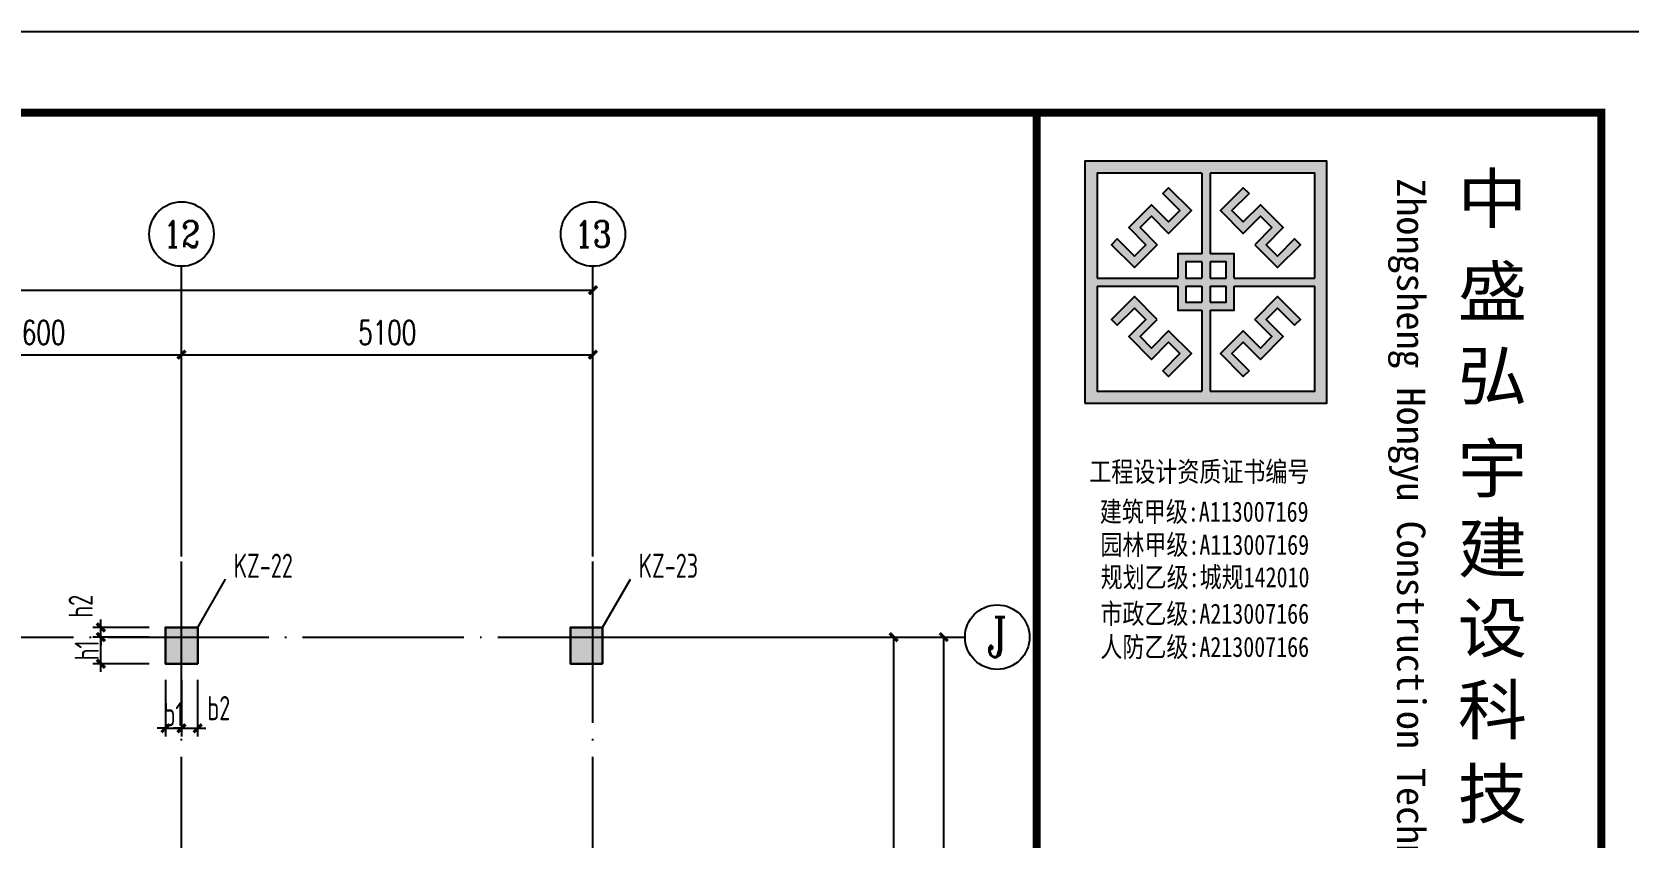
# Model space of a CAD drawing. Extents: x 1051052 to 1482120, y -981644 to -673261.
# Drawn here: x 1205652 to 1225440, y -838207 to -828229 of the extents above; entities that cross this region are included whole.
import ezdxf
from ezdxf.enums import TextEntityAlignment as Align

# ---------------------------------------------------------------- set-up
doc = ezdxf.new("R2010")
doc.units = 0
doc.header["$LTSCALE"] = 1000
doc.header["$MEASUREMENT"] = 0
doc.linetypes.add('DOTE', pattern=[2.42, 2, -0.2, 0.02, -0.2])
for name, color, linetype in [('AXIS', 3, 'Continuous'), ('AXIS_TEXT', 7, 'Continuous'), ('DOTE', 1, 'DOTE'), ('TK', 142, 'Continuous'), ('填充', 8, 'Continuous')]:
    doc.layers.add(name, color=color, linetype=linetype)
for name, color, linetype, lineweight in [('COLU', 2, 'Continuous', 30), ('COLU-DIM', 3, 'Continuous', 25), ('COLU-TEXT', 2, 'Continuous', 25)]:
    doc.layers.add(name, color=color, linetype=linetype, lineweight=lineweight)
doc.layers.add('COLU-HATCH', color=7, linetype='Continuous', lineweight=25, true_color=0x5b5b5b)
doc.styles.add('_TCH_AXIS', font='COMPLEX', dxfattribs={"bigfont": 'GBCBIG'})
doc.styles.add('_TCH_DIM_T3', font='SIMPLEX', dxfattribs={"width": 0.705882, "bigfont": 'GBCBIG'})
doc.styles.add('COMPLEX', font='COMPLEX')
doc.styles.add('FromPkpm', font='Pkpmeng', dxfattribs={"width": 0.7, "bigfont": 'hztxt'})
doc.styles.add('HYZT1', font='', dxfattribs={"width": 0.8})
doc.styles.add('HYZT2', font='simhei_0.ttf', dxfattribs={"width": 0.8})
doc.styles.get('HYZT1').set_extended_font_data('SimSun')
doc.dimstyles.new('_TCH_ARCH&&100', dxfattribs={"dimtxt": 297.5, "dimasz": 100, "dimexe": 250, "dimexo": 300, "dimgap": 126.25, "dimtad": 1, "dimdec": 0, "dimzin": 0, "dimdsep": 46, "dimtxsty": '_TCH_DIM_T3', "dimblk": 'ARCHTICK', "dimcen": 0.09, "dimclrt": 7, "dimazin": 2, "dimtfac": 1, "dimtdec": 0, "dimtix": 1, "dimtmove": 2, "dimatfit": 3, "dimfxl": 0, "dimtolj": 1, "dimtzin": 0, "dimarcsym": 0})
doc.dimstyles.new('Pkpm_1', dxfattribs={"dimtxt": 250, "dimasz": 100, "dimexe": 250, "dimexo": 0.0625, "dimgap": 25, "dimtad": 1, "dimdec": 0, "dimrnd": 0.5, "dimzin": 0, "dimdsep": 46, "dimtxsty": 'FromPkpm', "dimblk1": 'ARCHTICK', "dimblk2": 'ARCHTICK', "dimsah": 1, "dimcen": 0.09, "dimadec": 0, "dimazin": 0, "dimtfac": 1, "dimtdec": 0, "dimtix": 1, "dimtmove": 2, "dimatfit": 1, "dimfxl": 0, "dimtolj": 1, "dimtzin": 0, "dimarcsym": 0})

# ---------------------------------------------------------------- blocks, each defined once
blk = doc.blocks.new('_ArchTick')
at = {"color": 0, "linetype": 'ByBlock', "const_width": 0.4}
blk.add_lwpolyline([(-0.5, -0.5), (0.5, 0.5)], dxfattribs=at)
blk = doc.blocks.new('*D43')
at = {"layer": 'COLU-DIM', "color": 0, "lineweight": -2, "transparency": 16777216}
for p, q in [((1206507, -836159), (1206507, -835629)), ((1207107, -835729), (1206407, -835729)), ((1207107, -836059), (1206407, -836059))]:
    blk.add_line(p, q, dxfattribs=at)
at = {"layer": 'Defpoints', "color": 0, "transparency": 16777216}
for p in [(1206507, -835729), (1207307, -835729), (1207307, -836059)]:
    blk.add_point(p, dxfattribs=at)
at = {"layer": 'COLU-DIM', "color": 0, "lineweight": -2, "transparency": 16777216, "xscale": 100, "yscale": 100, "zscale": 100}
for p, rotation in [((1206507, -835729), 90), ((1206507, -836059), 270)]:
    blk.add_blockref('_ArchTick', p, dxfattribs=dict(at, rotation=rotation))
at = {"layer": 'COLU-DIM', "color": 0, "transparency": 16777216, "insert": (1206332, -835894), "char_height": 300, "attachment_point": 5, "rotation": 90, "style": 'FromPkpm'}
blk.add_mtext('\\A1;h1', dxfattribs=at)
blk = doc.blocks.new('*D44')
at = {"layer": 'COLU-DIM', "color": 0, "lineweight": -2, "transparency": 16777216}
for p, q in [((1207107, -835609), (1206407, -835609)), ((1206507, -835609), (1206507, -835509)), ((1206507, -835729), (1206507, -835609)), ((1207107, -835729), (1206407, -835729)), ((1206507, -835729), (1206507, -835829))]:
    blk.add_line(p, q, dxfattribs=at)
at = {"layer": 'Defpoints', "color": 0, "transparency": 16777216}
for p in [(1206507, -835609), (1207307, -835609), (1207307, -835729)]:
    blk.add_point(p, dxfattribs=at)
at = {"layer": 'COLU-DIM', "color": 0, "lineweight": -2, "transparency": 16777216, "xscale": 100, "yscale": 100, "zscale": 100}
for p, rotation in [((1206507, -835609), 270), ((1206507, -835729), 90)]:
    blk.add_blockref('_ArchTick', p, dxfattribs=dict(at, rotation=rotation))
at = {"layer": 'COLU-DIM', "color": 0, "transparency": 16777216, "insert": (1206257, -835347), "char_height": 300, "attachment_point": 5, "rotation": 90, "style": 'FromPkpm'}
blk.add_mtext('\\A1;h2', dxfattribs=at)
blk = doc.blocks.new('*D45')
at = {"layer": 'COLU-DIM', "color": 0, "lineweight": -2, "transparency": 16777216}
for p, q in [((1207307, -836259), (1207307, -836959)), ((1207507, -836259), (1207507, -836959)), ((1207307, -836859), (1207207, -836859)), ((1207307, -836859), (1207507, -836859)), ((1207507, -836859), (1207607, -836859))]:
    blk.add_line(p, q, dxfattribs=at)
at = {"layer": 'Defpoints', "color": 0, "transparency": 16777216}
for p in [(1207307, -836059), (1207507, -836059), (1207507, -836859)]:
    blk.add_point(p, dxfattribs=at)
at = {"layer": 'COLU-DIM', "color": 0, "lineweight": -2, "transparency": 16777216, "xscale": 100, "yscale": 100, "zscale": 100}
blk.add_blockref('_ArchTick', (1207307, -836859), dxfattribs=at)
at = {"layer": 'COLU-DIM', "color": 0, "lineweight": -2, "transparency": 16777216, "xscale": 100, "yscale": 100, "zscale": 100, "rotation": 180}
blk.add_blockref('_ArchTick', (1207507, -836859), dxfattribs=at)
at = {"layer": 'COLU-DIM', "color": 0, "transparency": 16777216, "insert": (1207407, -836684), "char_height": 300, "attachment_point": 5, "style": 'FromPkpm'}
blk.add_mtext('\\A1;b1', dxfattribs=at)
blk = doc.blocks.new('*D46')
at = {"layer": 'COLU-DIM', "color": 0, "lineweight": -2, "transparency": 16777216}
for p, q in [((1207507, -836259), (1207507, -836959)), ((1207707, -836259), (1207707, -836959)), ((1207507, -836859), (1207407, -836859)), ((1207507, -836859), (1207707, -836859)), ((1207707, -836859), (1207807, -836859))]:
    blk.add_line(p, q, dxfattribs=at)
at = {"layer": 'Defpoints', "color": 0, "transparency": 16777216}
for p in [(1207507, -836059), (1207707, -836059), (1207707, -836859)]:
    blk.add_point(p, dxfattribs=at)
at = {"layer": 'COLU-DIM', "color": 0, "lineweight": -2, "transparency": 16777216, "xscale": 100, "yscale": 100, "zscale": 100}
blk.add_blockref('_ArchTick', (1207507, -836859), dxfattribs=at)
at = {"layer": 'COLU-DIM', "color": 0, "lineweight": -2, "transparency": 16777216, "xscale": 100, "yscale": 100, "zscale": 100, "rotation": 180}
blk.add_blockref('_ArchTick', (1207707, -836859), dxfattribs=at)
at = {"layer": 'COLU-DIM', "color": 0, "transparency": 16777216, "insert": (1207969, -836609), "char_height": 300, "attachment_point": 5, "style": 'FromPkpm'}
blk.add_mtext('\\A1;b2', dxfattribs=at)
blk = doc.blocks.new('*D103')
at = {"layer": 'AXIS', "color": 0, "lineweight": -2, "transparency": 16777216}
for p, q in [((1214836, -835729), (1216586, -835729)), ((1216336, -842329), (1216336, -835729)), ((1214836, -842329), (1216586, -842329))]:
    blk.add_line(p, q, dxfattribs=at)
at = {"layer": 'Defpoints', "color": 0, "transparency": 16777216}
for p in [(1213836, -835729), (1216336, -835729), (1213836, -842329)]:
    blk.add_point(p, dxfattribs=at)
at = {"layer": 'AXIS', "color": 0, "lineweight": -2, "transparency": 16777216, "xscale": 100, "yscale": 100, "zscale": 100}
for p, rotation in [((1216336, -835729), 90), ((1216336, -842329), 270)]:
    blk.add_blockref('_ArchTick', p, dxfattribs=dict(at, rotation=rotation))
at = {"layer": 'AXIS', "color": 7, "transparency": 16777216, "insert": (1216061, -839029), "char_height": 297.5, "attachment_point": 5, "rotation": 90, "style": '_TCH_DIM_T3'}
blk.add_mtext('\\A1;6600', dxfattribs=at)
blk = doc.blocks.new('*D104')
at = {"layer": 'AXIS', "color": 0, "lineweight": -2, "transparency": 16777216}
for p, q in [((1215457, -835729), (1217207, -835729)), ((1216957, -861129), (1216957, -835729)), ((1215457, -861129), (1217207, -861129))]:
    blk.add_line(p, q, dxfattribs=at)
at = {"layer": 'Defpoints', "color": 0, "transparency": 16777216}
for p in [(1213657, -835729), (1216957, -835729), (1213657, -861129)]:
    blk.add_point(p, dxfattribs=at)
at = {"layer": 'AXIS', "color": 0, "lineweight": -2, "transparency": 16777216, "xscale": 100, "yscale": 100, "zscale": 100}
for p, rotation in [((1216957, -835729), 90), ((1216957, -861129), 270)]:
    blk.add_blockref('_ArchTick', p, dxfattribs=dict(at, rotation=rotation))
at = {"layer": 'AXIS', "color": 7, "transparency": 16777216, "insert": (1216682, -848429), "char_height": 297.5, "attachment_point": 5, "rotation": 90, "style": '_TCH_DIM_T3'}
blk.add_mtext('\\A1;25400', dxfattribs=at)
blk = doc.blocks.new('*D117')
at = {"layer": 'AXIS', "color": 0, "lineweight": -2, "transparency": 16777216}
for p, q in [((1203907, -833729), (1203907, -831979)), ((1207507, -833729), (1207507, -831979)), ((1203907, -832229), (1207507, -832229))]:
    blk.add_line(p, q, dxfattribs=at)
at = {"layer": 'Defpoints', "color": 0, "transparency": 16777216}
for p in [(1207507, -832229), (1203907, -834729), (1207507, -834729)]:
    blk.add_point(p, dxfattribs=at)
at = {"layer": 'AXIS', "color": 0, "lineweight": -2, "transparency": 16777216, "xscale": 100, "yscale": 100, "zscale": 100, "rotation": 180}
blk.add_blockref('_ArchTick', (1203907, -832229), dxfattribs=at)
at = {"layer": 'AXIS', "color": 0, "lineweight": -2, "transparency": 16777216, "xscale": 100, "yscale": 100, "zscale": 100}
blk.add_blockref('_ArchTick', (1207507, -832229), dxfattribs=at)
at = {"layer": 'AXIS', "color": 7, "transparency": 16777216, "insert": (1205707, -831954), "char_height": 297.5, "attachment_point": 5, "style": '_TCH_DIM_T3'}
blk.add_mtext('\\A1;3600', dxfattribs=at)
blk = doc.blocks.new('*D118')
at = {"layer": 'AXIS', "color": 0, "lineweight": -2, "transparency": 16777216}
for p, q in [((1207507, -833729), (1207507, -831979)), ((1212607, -833729), (1212607, -831979)), ((1207507, -832229), (1212607, -832229))]:
    blk.add_line(p, q, dxfattribs=at)
at = {"layer": 'Defpoints', "color": 0, "transparency": 16777216}
for p in [(1212607, -832229), (1207507, -834729), (1212607, -834729)]:
    blk.add_point(p, dxfattribs=at)
at = {"layer": 'AXIS', "color": 0, "lineweight": -2, "transparency": 16777216, "xscale": 100, "yscale": 100, "zscale": 100, "rotation": 180}
blk.add_blockref('_ArchTick', (1207507, -832229), dxfattribs=at)
at = {"layer": 'AXIS', "color": 0, "lineweight": -2, "transparency": 16777216, "xscale": 100, "yscale": 100, "zscale": 100}
blk.add_blockref('_ArchTick', (1212607, -832229), dxfattribs=at)
at = {"layer": 'AXIS', "color": 7, "transparency": 16777216, "insert": (1210057, -831954), "char_height": 297.5, "attachment_point": 5, "style": '_TCH_DIM_T3'}
blk.add_mtext('\\A1;5100', dxfattribs=at)
blk = doc.blocks.new('*D119')
at = {"layer": 'AXIS', "color": 0, "lineweight": -2, "transparency": 16777216}
for p, q in [((1173707, -832929), (1173707, -831179)), ((1212607, -832929), (1212607, -831179)), ((1173707, -831429), (1212607, -831429))]:
    blk.add_line(p, q, dxfattribs=at)
at = {"layer": 'Defpoints', "color": 0, "transparency": 16777216}
for p in [(1212607, -831429), (1173707, -834729), (1212607, -834729)]:
    blk.add_point(p, dxfattribs=at)
at = {"layer": 'AXIS', "color": 0, "lineweight": -2, "transparency": 16777216, "xscale": 100, "yscale": 100, "zscale": 100, "rotation": 180}
blk.add_blockref('_ArchTick', (1173707, -831429), dxfattribs=at)
at = {"layer": 'AXIS', "color": 0, "lineweight": -2, "transparency": 16777216, "xscale": 100, "yscale": 100, "zscale": 100}
blk.add_blockref('_ArchTick', (1212607, -831429), dxfattribs=at)
at = {"layer": 'AXIS', "color": 7, "transparency": 16777216, "insert": (1191140, -831154), "char_height": 297.5, "attachment_point": 5, "style": '_TCH_DIM_T3'}
blk.add_mtext('\\A1;38900', dxfattribs=at)
blk = doc.blocks.new('_AXISO')
blk.add_circle((0, 0), 0.5)
at = {"layer": 'AXIS_TEXT', "style": 'COMPLEX', "width": 1.041667}
blk.add_attdef('A', text='', height=0.56, dxfattribs=at).set_placement((-0.25, -0.28), (0.25, -0.28), align=Align.FIT)
blk = doc.blocks.new('A$C05385F37')
at = {"layer": 'TK'}
h = blk.add_hatch(color=256, dxfattribs=at)
h.paths.add_polyline_path([(-4400, -1600), (-7400, -1600), (-7400, -4600), (-4400, -4600)])
h.paths.add_polyline_path([(-4550, -3150), (-4550, -4450), (-5850, -4450), (-5850, -3450), (-5550, -3450), (-5550, -3150)], flags=16)
h.paths.add_polyline_path([(-4550, -3050), (-5550, -3050), (-5550, -2750), (-5850, -2750), (-5850, -1750), (-4550, -1750)], flags=16)
h.paths.add_polyline_path([(-4730, -3563), (-4801, -3634), (-5013, -3422), (-5154, -3563), (-4943, -3775), (-5225, -4058), (-5437, -3846), (-5578, -3987), (-5366, -4199), (-5437, -4270), (-5720, -3987), (-5437, -3704), (-5225, -3917), (-5084, -3775), (-5296, -3563), (-5013, -3280)], flags=0)
h.paths.add_polyline_path([(-5013, -2920), (-5296, -2637), (-5084, -2425), (-5225, -2283), (-5437, -2496), (-5720, -2213), (-5437, -1930), (-5366, -2001), (-5578, -2213), (-5437, -2354), (-5225, -2142), (-4943, -2425), (-5154, -2637), (-5013, -2778), (-4801, -2566), (-4730, -2637)], flags=0)
h.paths.add_polyline_path([(-5650, -3150), (-5650, -3350), (-5850, -3350), (-5850, -3150)], flags=16)
h.paths.add_polyline_path([(-5650, -3050), (-5850, -3050), (-5850, -2850), (-5650, -2850)], flags=16)
h.paths.add_polyline_path([(-5950, -3150), (-5950, -3350), (-6150, -3350), (-6150, -3150)], flags=16)
h.paths.add_polyline_path([(-5950, -3050), (-6150, -3050), (-6150, -2850), (-5950, -2850)], flags=16)
h.paths.add_polyline_path([(-5950, -3450), (-5950, -4450), (-7250, -4450), (-7250, -3150), (-6250, -3150), (-6250, -3450)], flags=16)
h.paths.add_polyline_path([(-5950, -2750), (-6250, -2750), (-6250, -3050), (-7250, -3050), (-7250, -1750), (-5950, -1750)], flags=16)
h.paths.add_polyline_path([(-6080, -3987), (-6363, -4270), (-6434, -4199), (-6222, -3987), (-6363, -3846), (-6575, -4058), (-6857, -3775), (-6646, -3563), (-6787, -3422), (-6999, -3634), (-7070, -3563), (-6787, -3280), (-6504, -3563), (-6716, -3775), (-6575, -3917), (-6363, -3704)], flags=0)
h.paths.add_polyline_path([(-6080, -2213), (-6363, -2496), (-6575, -2283), (-6716, -2425), (-6504, -2637), (-6787, -2920), (-7070, -2637), (-6999, -2566), (-6787, -2778), (-6646, -2637), (-6857, -2425), (-6575, -2142), (-6363, -2354), (-6222, -2213), (-6434, -2001), (-6363, -1930)], flags=0)
for points in [[(-6575, -2283), (-6363, -2496), (-6080, -2213), (-6363, -1930), (-6434, -2001), (-6222, -2213), (-6363, -2354), (-6575, -2142), (-6857, -2425), (-6646, -2637), (-6787, -2778), (-6999, -2566), (-7070, -2637), (-6787, -2920), (-6504, -2637), (-6716, -2425)], [(-5084, -2425), (-5296, -2637), (-5013, -2920), (-4730, -2637), (-4801, -2566), (-5013, -2778), (-5154, -2637), (-4943, -2425), (-5225, -2142), (-5437, -2354), (-5578, -2213), (-5366, -2001), (-5437, -1930), (-5720, -2213), (-5437, -2496), (-5225, -2283)], [(-6716, -3775), (-6504, -3563), (-6787, -3280), (-7070, -3563), (-6999, -3634), (-6787, -3422), (-6646, -3563), (-6857, -3775), (-6575, -4058), (-6363, -3846), (-6222, -3987), (-6434, -4199), (-6363, -4270), (-6080, -3987), (-6363, -3704), (-6575, -3917)], [(-5225, -3917), (-5437, -3704), (-5720, -3987), (-5437, -4270), (-5366, -4199), (-5578, -3987), (-5437, -3846), (-5225, -4058), (-4943, -3775), (-5154, -3563), (-5013, -3422), (-4801, -3634), (-4730, -3563), (-5013, -3280), (-5296, -3563), (-5084, -3775)]]:
    blk.add_hatch(color=256, dxfattribs=at).paths.add_polyline_path(points)
for p, q in [((-8000, -1000), (-1000, -1000)), ((-1000, -1000), (-1000, -26100)), ((-5950, -1750), (-5950, -2750)), ((-5850, -1750), (-5850, -2750)), ((-5950, -2850), (-5950, -3050)), ((-5850, -2850), (-5850, -3050)), ((-7250, -3050), (-6250, -3050)), ((-7250, -3150), (-6250, -3150)), ((-6150, -3050), (-5950, -3050)), ((-6150, -3150), (-5950, -3150)), ((-5950, -3150), (-5950, -3350)), ((-5850, -3050), (-5650, -3050)), ((-5850, -3150), (-5650, -3150)), ((-5850, -3150), (-5850, -3350)), ((-5550, -3050), (-4550, -3050)), ((-5550, -3150), (-4550, -3150)), ((-5950, -3450), (-5950, -4450)), ((-5850, -3450), (-5850, -4450))]:
    blk.add_line(p, q, dxfattribs=at)
at = {"layer": 'TK', "const_width": 100}
blk.add_lwpolyline([(-8000, -1000), (-8000, -41000)], dxfattribs=at)
at = {"layer": 'TK'}
for points in [[(-7400, -4600), (-4400, -4600), (-4400, -1600), (-7400, -1600)], [(-6504, -2637), (-6787, -2920), (-7070, -2637), (-6999, -2566), (-6787, -2778), (-6646, -2637), (-6857, -2425), (-6575, -2142), (-6363, -2354), (-6222, -2213), (-6434, -2001), (-6363, -1930), (-6080, -2213), (-6363, -2496), (-6575, -2283), (-6716, -2425)], [(-5296, -2637), (-5013, -2920), (-4730, -2637), (-4801, -2566), (-5013, -2778), (-5154, -2637), (-4943, -2425), (-5225, -2142), (-5437, -2354), (-5578, -2213), (-5366, -2001), (-5437, -1930), (-5720, -2213), (-5437, -2496), (-5225, -2283), (-5084, -2425)], [(-6504, -3563), (-6787, -3280), (-7070, -3563), (-6999, -3634), (-6787, -3422), (-6646, -3563), (-6857, -3775), (-6575, -4058), (-6363, -3846), (-6222, -3987), (-6434, -4199), (-6363, -4270), (-6080, -3987), (-6363, -3704), (-6575, -3917), (-6716, -3775)], [(-5296, -3563), (-5013, -3280), (-4730, -3563), (-4801, -3634), (-5013, -3422), (-5154, -3563), (-4943, -3775), (-5225, -4058), (-5437, -3846), (-5578, -3987), (-5366, -4199), (-5437, -4270), (-5720, -3987), (-5437, -3704), (-5225, -3917), (-5084, -3775)]]:
    blk.add_lwpolyline(points, close=True, dxfattribs=at)
for points in [[(-5950, -1750), (-7250, -1750), (-7250, -3050)], [(-4550, -3050), (-4550, -1750), (-5850, -1750)], [(-5950, -2750), (-6250, -2750), (-6250, -3050)], [(-5550, -3050), (-5550, -2750), (-5850, -2750)], [(-5950, -2850), (-6150, -2850), (-6150, -3050)], [(-5650, -3050), (-5650, -2850), (-5850, -2850)], [(-7250, -3150), (-7250, -4450), (-5950, -4450)], [(-6250, -3150), (-6250, -3450), (-5950, -3450)], [(-6150, -3150), (-6150, -3350), (-5950, -3350)], [(-5850, -4450), (-4550, -4450), (-4550, -3150)], [(-5850, -3350), (-5650, -3350), (-5650, -3150)], [(-5850, -3450), (-5550, -3450), (-5550, -3150)]]:
    blk.add_lwpolyline(points, dxfattribs=at)
for s, height, style, width, p in [('中', 600, 'HYZT2', 1.05, (-2778, -2366)), ('盛', 600, 'HYZT2', 1.05, (-2778, -3515)), ('弘', 600, 'HYZT2', 1.05, (-2778, -4559)), ('宇', 600, 'HYZT2', 1.05, (-2778, -5708)), ('工程设计资质证书编号', 250, 'HYZT1', 0.8, (-7346, -5574)), ('建', 600, 'HYZT2', 1.05, (-2778, -6696)), ('设', 600, 'HYZT2', 1.05, (-2778, -7687)), ('科', 600, 'HYZT2', 1.05, (-2778, -8702)), ('技', 600, 'HYZT2', 1.05, (-2778, -9744))]:
    blk.add_text(s, height=height, dxfattribs=dict(at, style=style, width=width)).set_placement(p)
at = {"layer": 'TK', "style": 'HYZT2', "width": 0.99}
blk.add_text('Zhongsheng Hongyu Construction Technology Co.,Ltd.', height=350, rotation=270, dxfattribs=at).set_placement((-3530, -1814))
at = {"layer": 'TK', "style": 'HYZT1', "width": 0.8}
for s, p in [('建筑甲级:A113007169', (-5922, -5945)), ('园林甲级:A113007169', (-5915, -6355)), ('规划乙级:城规142010', (-5911, -6757)), ('市政乙级:A213007166', (-5915, -7209)), ('人防乙级:A213007166', (-5915, -7621))]:
    blk.add_text(s, height=250, dxfattribs=at).set_placement(p, align=Align.MIDDLE_CENTER)
blk = doc.blocks.new('A2K')
at = {"layer": 'TK'}
blk.add_lwpolyline([(0, 0), (59400, 0), (59400, 42000), (0, 42000)], close=True, dxfattribs=at)
at = {"layer": 'TK', "const_width": 100}
blk.add_lwpolyline([(2500, 1000), (58400, 1000), (58400, 41000), (2500, 41000)], close=True, dxfattribs=at)
at = {"color": 4}
blk.add_blockref('A$C05385F37', (59400, 42000), dxfattribs=at)

msp = doc.modelspace()

# ---------------------------------------------------------------- hatches: boundary and pattern name
at = {"layer": 'COLU-HATCH', "transparency": 33554687}
for points in [[(1207707.439, -836059.077), (1207707.439, -835609.077), (1207307.439, -835609.077), (1207307.439, -836059.077)], [(1212727.439, -836059.077), (1212727.439, -835609.077), (1212327.439, -835609.077), (1212327.439, -836059.077)]]:
    msp.add_hatch(color=256, dxfattribs=at).paths.add_polyline_path(points, flags=0)

# ---------------------------------------------------------------- linework, layer by layer
at = {"layer": 'AXIS'}
for p, q in [((1207507.439, -834729.077), (1207507.439, -831133.863)), ((1212607.439, -834729.077), (1212607.439, -831133.863)), ((1213219.85, -835729.077), (1217219.85, -835729.077))]:
    msp.add_line(p, q, dxfattribs=at)
at = {"layer": 'COLU'}
for points in [[(1207707.439, -836059.077), (1207707.439, -835609.077), (1207307.439, -835609.077), (1207307.439, -836059.077)], [(1212727.439, -836059.077), (1212727.439, -835609.077), (1212327.439, -835609.077), (1212327.439, -836059.077)]]:
    msp.add_lwpolyline(points, close=True, dxfattribs=at)
at = {"layer": 'COLU-TEXT'}
for p, q in [((1207707.439, -835609.077), (1208053.849, -835009.077)), ((1212727.439, -835609.077), (1213073.849, -835009.077))]:
    msp.add_line(p, q, dxfattribs=at)
at = {"layer": 'DOTE'}
for p, q in [((1207507.439, -848891.2), (1207507.439, -834729.077)), ((1212607.439, -848891.2), (1212607.439, -834729.077)), ((1172707.439, -835729.077), (1213607.439, -835729.077))]:
    msp.add_line(p, q, dxfattribs=at)

# ---------------------------------------------------------------- block references
at = {"layer": 'AXIS'}
ref = msp.add_blockref('_AXISO', (1207507.439, -830733.863), dxfattribs=dict(at, xscale=800, yscale=800, zscale=800))
ref.add_attrib('A', '12', dxfattribs={"layer": 'AXIS_TEXT', "height": 328.4455, "style": '_TCH_AXIS'}).set_placement((1207280.655, -830898.085), (1207734.222, -830898.085), align=Align.FIT)
ref = msp.add_blockref('_AXISO', (1212607.439, -830733.863), dxfattribs=dict(at, xscale=800, yscale=800, zscale=800))
ref.add_attrib('A', '13', dxfattribs={"layer": 'AXIS_TEXT', "height": 328.4455, "style": '_TCH_AXIS'}).set_placement((1212380.655, -830898.085), (1212834.222, -830898.085), align=Align.FIT)
ref = msp.add_blockref('_AXISO', (1217619.85, -835729.077), dxfattribs=dict(at, xscale=800, yscale=800, zscale=800))
ref.add_attrib('A', 'J', dxfattribs={"layer": 'AXIS_TEXT', "height": 496.066, "style": '_TCH_AXIS'}).set_placement((1217489.928, -835977.11), (1217749.772, -835977.11), align=Align.FIT)
at = {"layer": '填充'}
msp.add_blockref('A2K', (1166707.18, -870229.077), dxfattribs=at)

# ---------------------------------------------------------------- texts
at = {"layer": 'COLU-TEXT', "style": 'FromPkpm', "width": 0.7}
for s, p in [('KZ-22', (1208153.849, -834994.077)), ('KZ-23', (1213173.849, -834994.077))]:
    msp.add_text(s, height=300, dxfattribs=at).set_placement(p)

# ---------------------------------------------------------------- dimensions: what is measured, and where the dimension line sits
at = {"layer": 'AXIS'}
dim = msp.add_linear_dim(base=(1212607.439, -831429.077), p1=(1173707.439, -834729.077), p2=(1212607.439, -834729.077), angle=0, dimstyle='_TCH_ARCH&&100', dxfattribs=at)
dim.commit()
dim.dimension.update_dxf_attribs({"geometry": '*D119', "text_midpoint": (1191140.441, -831154.077), "dimtype": 129})
for p1, p2, distance, picture, middle in [((1203907.439, -834729.077), (1207507.439, -834729.077), 2500, '*D117', (1205707.439, -831954.077)), ((1207507.439, -834729.077), (1212607.439, -834729.077), 2500, '*D118', (1210057.439, -831954.077)), ((1213657.335, -861129.077), (1213657.335, -835729.077), -3300, '*D104', (1216682.335, -848429.077)), ((1213836.099, -842329.077), (1213836.099, -835729.077), -2500, '*D103', (1216061.099, -839029.077))]:
    dim = msp.add_aligned_dim(p1=p1, p2=p2, distance=distance, dimstyle='_TCH_ARCH&&100', dxfattribs=at)
    dim.commit()
    dim.dimension.update_dxf_attribs({"geometry": picture, "text_midpoint": middle})
at = {"layer": 'COLU-DIM'}
for base, p1, p2, angle, text, picture, middle in [((1206507.439, -835609.077), (1207307.439, -835729.077), (1207307.439, -835609.077), 90, 'h2', '*D44', (1206257.439, -835347.077)), ((1207707.439, -836859.077), (1207507.439, -836059.077), (1207707.439, -836059.077), 0, 'b2', '*D46', (1207969.439, -836609.077))]:
    dim = msp.add_linear_dim(base=base, p1=p1, p2=p2, angle=angle, text=text, dimstyle='Pkpm_1', override={"dimscale": 1, "dimtxt": 300, "dimasz": 100, "dimexe": 100, "dimexo": 200, "dimtad": 1, "dimtih": 0, "dimtoh": 0, "dimdle": 100}, dxfattribs=at)
    dim.commit()
    dim.dimension.update_dxf_attribs({"geometry": picture, "text_midpoint": middle, "dimtype": 129})
for p2, distance, text, picture, middle in [((1207307.439, -835729.077), 800, 'h1', '*D43', (1206332.439, -835894.077)), ((1207507.439, -836059.077), -800, 'b1', '*D45', (1207407.439, -836684.077))]:
    dim = msp.add_aligned_dim(p1=(1207307.439, -836059.077), p2=p2, distance=distance, text=text, dimstyle='Pkpm_1', override={"dimscale": 1, "dimtxt": 300, "dimasz": 100, "dimexe": 100, "dimexo": 200, "dimtad": 1, "dimjust": 0, "dimtih": 0, "dimtoh": 0, "dimdle": 100, "dimtix": 1, "dimtmove": 0, "dimatfit": 3}, dxfattribs=at)
    dim.commit()
    dim.dimension.update_dxf_attribs({"geometry": picture, "text_midpoint": middle})

doc.saveas('drawing.dxf')
